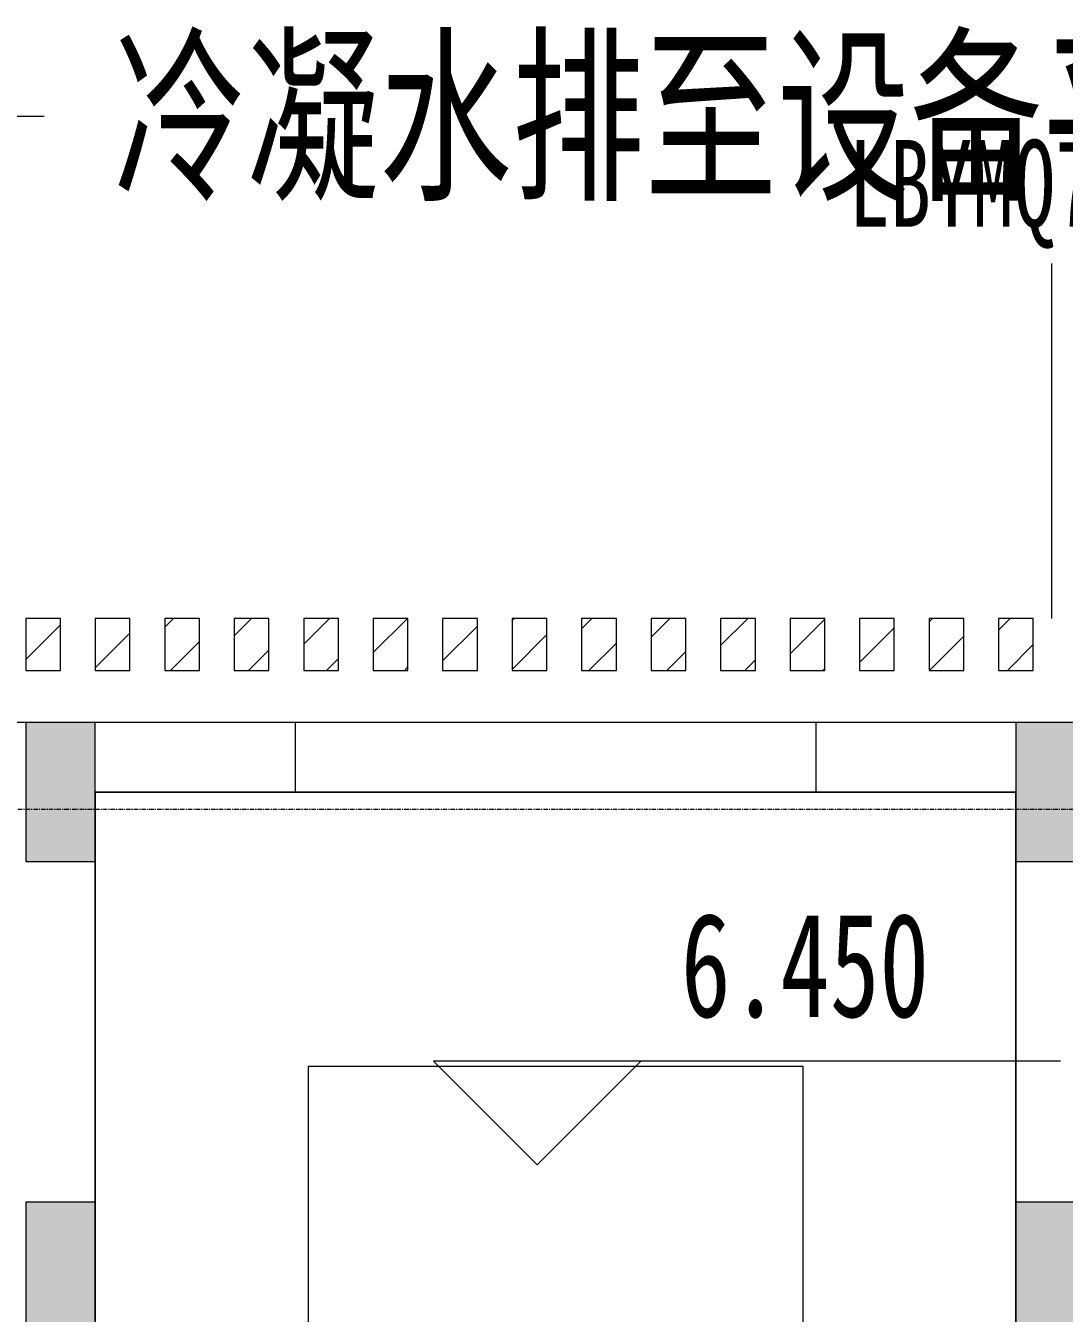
# Model space of a CAD drawing. Header units: millimetres. Extents: x 147619 to 200208, y -27981 to 8299.
# Drawn here: x 168050 to 171039, y -1450 to 2256 of the extents above; entities that cross this region are included whole.
import ezdxf

# ---------------------------------------------------------------- set-up
doc = ezdxf.new("R2010")
doc.units = ezdxf.units.MM
doc.linetypes.add('轴网线', pattern=[22.24, 12.7, -3.18, 3.18, -3.18])
doc.layers.add('0-1', color=7, linetype='Continuous', lineweight=5)
for name, color, linetype, lineweight, true_color in [('0-2', 7, 'Continuous', 5, 0x515151), ('A-DETL-GENF-1', 7, 'Continuous', 5, 0xe1e1e1), ('A-DETL-MEDM-1', 7, 'Continuous', 5, 0x515151), ('A-GLAZ-CWMG-1', 7, 'Continuous', 5, 0x515151), ('A-WALL-1', 7, 'Continuous', 5, 0x515151), ('A-WALL-IDEN-1', 7, 'Continuous', 5, 0x5151ff), ('A-WALL-IDEN-2', 7, 'Continuous', 5, 0x515151), ('G-ANNO-DIMS-1', 7, 'Continuous', 5, 0x515151), ('G-ANNO-DIMS-2', 7, 'Continuous', 5, 0x5151ff), ('G-ANNO-TEXT-2', 3, 'Continuous', 5, 0x00ff00), ('S-GRID-1', 7, '轴网线', 5, 0x5151ff), ('S-STRS-1', 7, 'Continuous', 5, 0x515151), ('S-STRS-ANNO-1', 7, 'Continuous', 5, 0x5151ff)]:
    doc.layers.add(name, color=color, linetype=linetype, lineweight=lineweight, true_color=true_color)
doc.styles.add('TJ_FangSong', font='', dxfattribs={"width": 0.7, "height": 400})
doc.styles.add('仿宋', font='', dxfattribs={"width": 0.7, "height": 300})
doc.styles.add('仿宋_4', font='', dxfattribs={"width": 0.7, "height": 250})
doc.styles.get('TJ_FangSong').set_extended_font_data('TJ_FangSong')
doc.styles.get('仿宋').set_extended_font_data('FangSong')
doc.styles.get('仿宋_4').set_extended_font_data('FangSong')

# ---------------------------------------------------------------- blocks, each defined once
blk = doc.blocks.new('矩形竖梃 - 100_100mm 木色铝方通-V156-10-003 三层空调通风平面图')
at = {"layer": 'A-GLAZ-CWMG-1'}
h = blk.add_hatch(dxfattribs=at)
h.set_pattern_fill('FP_138', color=256, style=0, pattern_type=2)
h.set_pattern_definition([(315, (-168100.01, 549.98), (70.71068, 70.71068), [])])
h.paths.add_polyline_path([(50, 150), (50, 0), (-50, 0), (-50, 150)], flags=0)
for p, q in [((-50, 150), (50, 150)), ((-50, 0), (-50, 150)), ((50, 150), (50, 0)), ((50, 0), (-50, 0))]:
    blk.add_line(p, q, dxfattribs=at)
blk = doc.blocks.new('矩形竖梃 - 100_100mm 木色铝方通-V157-10-003 三层空调通风平面图')
at = {"layer": 'A-GLAZ-CWMG-1'}
h = blk.add_hatch(dxfattribs=at)
h.set_pattern_fill('FP_139', color=256, style=0, pattern_type=2)
h.set_pattern_definition([(315, (-168300.01, 549.98), (70.71068, 70.71068), [])])
h.paths.add_polyline_path([(50, 150), (50, 0), (-50, 0), (-50, 150), (36.9, 150)], flags=0)
for p, q in [((-50, 150), (50, 150)), ((-50, 0), (-50, 150)), ((50, 150), (50, 0)), ((50, 0), (-50, 0))]:
    blk.add_line(p, q, dxfattribs=at)
blk = doc.blocks.new('矩形竖梃 - 100_100mm 木色铝方通-V158-10-003 三层空调通风平面图')
at = {"layer": 'A-GLAZ-CWMG-1'}
h = blk.add_hatch(dxfattribs=at)
h.set_pattern_fill('FP_140', color=256, style=0, pattern_type=2)
h.set_pattern_definition([(315, (-168500.01, 549.98), (70.71068, 70.71068), [])])
h.paths.add_polyline_path([(50, 150), (50, 0), (-50, 0), (-50, 150)], flags=0)
for p, q in [((-50, 150), (50, 150)), ((-50, 0), (-50, 150)), ((50, 150), (50, 0)), ((50, 0), (-50, 0))]:
    blk.add_line(p, q, dxfattribs=at)
blk = doc.blocks.new('矩形竖梃 - 100_100mm 木色铝方通-V159-10-003 三层空调通风平面图')
at = {"layer": 'A-GLAZ-CWMG-1'}
h = blk.add_hatch(dxfattribs=at)
h.set_pattern_fill('FP_141', color=256, style=0, pattern_type=2)
h.set_pattern_definition([(315, (-168700.01, 549.98), (70.71068, 70.71068), [])])
h.paths.add_polyline_path([(50, 150), (50, 0), (-50, 0), (-50, 150)], flags=0)
for p, q in [((-50, 150), (50, 150)), ((-50, 0), (-50, 150)), ((50, 150), (50, 0)), ((50, 0), (-50, 0))]:
    blk.add_line(p, q, dxfattribs=at)
blk = doc.blocks.new('矩形竖梃 - 100_100mm 木色铝方通-V160-10-003 三层空调通风平面图')
at = {"layer": 'A-GLAZ-CWMG-1'}
h = blk.add_hatch(dxfattribs=at)
h.set_pattern_fill('FP_142', color=256, style=0, pattern_type=2)
h.set_pattern_definition([(315, (-168900.01, 549.98), (70.71068, 70.71068), [])])
h.paths.add_polyline_path([(50, 150), (50, 0), (-50, 0), (-50, 150)], flags=0)
for p, q in [((-50, 150), (50, 150)), ((-50, 0), (-50, 150)), ((50, 150), (50, 0)), ((50, 0), (-50, 0))]:
    blk.add_line(p, q, dxfattribs=at)
blk = doc.blocks.new('矩形竖梃 - 100_100mm 木色铝方通-V161-10-003 三层空调通风平面图')
at = {"layer": 'A-GLAZ-CWMG-1'}
h = blk.add_hatch(dxfattribs=at)
h.set_pattern_fill('FP_143', color=256, style=0, pattern_type=2)
h.set_pattern_definition([(315, (-169100.01, 549.98), (70.71068, 70.71068), [])])
h.paths.add_polyline_path([(50, 150), (50, 0), (-50, 0), (-50, 150)], flags=0)
for p, q in [((-50, 150), (50, 150)), ((-50, 0), (-50, 150)), ((50, 150), (50, 0)), ((50, 0), (-50, 0))]:
    blk.add_line(p, q, dxfattribs=at)
blk = doc.blocks.new('矩形竖梃 - 100_100mm 木色铝方通-V162-10-003 三层空调通风平面图')
at = {"layer": 'A-GLAZ-CWMG-1'}
h = blk.add_hatch(dxfattribs=at)
h.set_pattern_fill('FP_144', color=256, style=0, pattern_type=2)
h.set_pattern_definition([(315, (-169300.01, 549.98), (70.71068, 70.71068), [])])
h.paths.add_polyline_path([(50, 150), (50, 0), (-50, 0), (-50, 150)], flags=0)
for p, q in [((-50, 150), (50, 150)), ((-50, 0), (-50, 150)), ((50, 150), (50, 0)), ((50, 0), (-50, 0))]:
    blk.add_line(p, q, dxfattribs=at)
blk = doc.blocks.new('矩形竖梃 - 100_100mm 木色铝方通-V163-10-003 三层空调通风平面图')
at = {"layer": 'A-GLAZ-CWMG-1'}
h = blk.add_hatch(dxfattribs=at)
h.set_pattern_fill('FP_145', color=256, style=0, pattern_type=2)
h.set_pattern_definition([(315, (-169500.01, 549.98), (70.71068, 70.71068), [])])
h.paths.add_polyline_path([(50, 150), (50, 0), (-50, 0), (-50, 150)], flags=0)
for p, q in [((-50, 150), (50, 150)), ((-50, 0), (-50, 150)), ((50, 150), (50, 0)), ((50, 0), (-50, 0))]:
    blk.add_line(p, q, dxfattribs=at)
blk = doc.blocks.new('矩形竖梃 - 100_100mm 木色铝方通-V164-10-003 三层空调通风平面图')
at = {"layer": 'A-GLAZ-CWMG-1'}
h = blk.add_hatch(dxfattribs=at)
h.set_pattern_fill('FP_146', color=256, style=0, pattern_type=2)
h.set_pattern_definition([(315, (-169700.01, 549.98), (70.71068, 70.71068), [])])
h.paths.add_polyline_path([(50, 150), (50, 0), (-50, 0), (-50, 150)], flags=0)
for p, q in [((-50, 150), (50, 150)), ((-50, 0), (-50, 150)), ((50, 150), (50, 0)), ((50, 0), (-50, 0))]:
    blk.add_line(p, q, dxfattribs=at)
blk = doc.blocks.new('矩形竖梃 - 100_100mm 木色铝方通-V165-10-003 三层空调通风平面图')
at = {"layer": 'A-GLAZ-CWMG-1'}
h = blk.add_hatch(dxfattribs=at)
h.set_pattern_fill('FP_147', color=256, style=0, pattern_type=2)
h.set_pattern_definition([(315, (-169900.01, 549.98), (70.71068, 70.71068), [])])
h.paths.add_polyline_path([(50, 150), (50, 0), (-50, 0), (-50, 150)], flags=0)
for p, q in [((-50, 150), (50, 150)), ((-50, 0), (-50, 150)), ((50, 150), (50, 0)), ((50, 0), (-50, 0))]:
    blk.add_line(p, q, dxfattribs=at)
blk = doc.blocks.new('矩形竖梃 - 100_100mm 木色铝方通-V166-10-003 三层空调通风平面图')
at = {"layer": 'A-GLAZ-CWMG-1'}
h = blk.add_hatch(dxfattribs=at)
h.set_pattern_fill('FP_148', color=256, style=0, pattern_type=2)
h.set_pattern_definition([(315, (-170100.01, 549.98), (70.71068, 70.71068), [])])
h.paths.add_polyline_path([(50, 150), (50, 0), (-50, 0), (-50, 150)], flags=0)
for p, q in [((-50, 150), (50, 150)), ((-50, 0), (-50, 150)), ((50, 150), (50, 0)), ((50, 0), (-50, 0))]:
    blk.add_line(p, q, dxfattribs=at)
blk = doc.blocks.new('矩形竖梃 - 100_100mm 木色铝方通-V167-10-003 三层空调通风平面图')
at = {"layer": 'A-GLAZ-CWMG-1'}
h = blk.add_hatch(dxfattribs=at)
h.set_pattern_fill('FP_149', color=256, style=0, pattern_type=2)
h.set_pattern_definition([(315, (-170300.01, 549.98), (70.71068, 70.71068), [])])
h.paths.add_polyline_path([(50, 150), (50, 0), (-50, 0), (-50, 150)], flags=0)
for p, q in [((-50, 150), (50, 150)), ((-50, 0), (-50, 150)), ((50, 150), (50, 0)), ((50, 0), (-50, 0))]:
    blk.add_line(p, q, dxfattribs=at)
blk = doc.blocks.new('矩形竖梃 - 100_100mm 木色铝方通-V168-10-003 三层空调通风平面图')
at = {"layer": 'A-GLAZ-CWMG-1'}
h = blk.add_hatch(dxfattribs=at)
h.set_pattern_fill('FP_150', color=256, style=0, pattern_type=2)
h.set_pattern_definition([(315, (-170500.01, 549.98), (70.71068, 70.71068), [])])
h.paths.add_polyline_path([(50, 150), (50, 0), (-50, 0), (-50, 150)], flags=0)
for p, q in [((-50, 150), (50, 150)), ((-50, 0), (-50, 150)), ((50, 150), (50, 0)), ((50, 0), (-50, 0))]:
    blk.add_line(p, q, dxfattribs=at)
blk = doc.blocks.new('矩形竖梃 - 100_100mm 木色铝方通-V169-10-003 三层空调通风平面图')
at = {"layer": 'A-GLAZ-CWMG-1'}
h = blk.add_hatch(dxfattribs=at)
h.set_pattern_fill('FP_151', color=256, style=0, pattern_type=2)
h.set_pattern_definition([(315, (-170700.01, 549.98), (70.71068, 70.71068), [])])
h.paths.add_polyline_path([(50, 150), (50, 0), (-50, 0), (-50, 150)], flags=0)
for p, q in [((-50, 150), (50, 150)), ((-50, 0), (-50, 150)), ((50, 150), (50, 0)), ((50, 0), (-50, 0))]:
    blk.add_line(p, q, dxfattribs=at)
blk = doc.blocks.new('矩形竖梃 - 100_100mm 木色铝方通-V170-10-003 三层空调通风平面图')
at = {"layer": 'A-GLAZ-CWMG-1'}
h = blk.add_hatch(dxfattribs=at)
h.set_pattern_fill('FP_152', color=256, style=0, pattern_type=2)
h.set_pattern_definition([(315, (-170900.01, 549.98), (70.71068, 70.71068), [])])
h.paths.add_polyline_path([(50, 150), (50, 0), (-50, 0), (-50, 150)], flags=0)
for p, q in [((-50, 150), (50, 150)), ((-50, 0), (-50, 150)), ((50, 150), (50, 0)), ((50, 0), (-50, 0))]:
    blk.add_line(p, q, dxfattribs=at)
blk = doc.blocks.new('高程点 - 相对高程点-103621-10-003 三层空调通风平面图')
at = {"layer": 'G-ANNO-DIMS-2'}
for p, q in [((15.062, 2.987), (-2.987, 2.987)), ((0, 0), (-2.987, 2.987)), ((0, 0), (2.987, 2.987))]:
    blk.add_line(p, q, dxfattribs=at)
blk = doc.blocks.new('YXQH_AR_B9-20_rvt-1-10-003 三层空调通风平面图')
at = {"layer": 'A-DETL-GENF-1'}
h = blk.add_hatch(color=256, dxfattribs=at)
h.paths.add_polyline_path([(182450, -17650), (182950, -17650), (182950, -17150), (182450, -17150)], flags=0)
h.paths.add_polyline_path([(165465.9, -17650), (165600, -17650), (165600, -17050), (165000, -17050), (165000, -17650), (165200, -17650)], flags=0)
h.paths.add_polyline_path([(159500, -17650), (159500, -17200), (159050, -17200), (159050, -17525), (159056, -17525), (159056, -17575), (159050, -17575), (159050, -17650), (159250, -17650)], flags=0)
h.paths.add_polyline_path([(174300, -17650), (174300, -17050), (173700, -17050), (173700, -17650), (174078.7, -17650)], flags=0)
h.paths.add_polyline_path([(170970.6, -9250), (171250, -9250), (171250, -8750), (170750, -8750), (170750, -9250), (170900, -9250)], flags=0)
h.paths.add_polyline_path([(176800, -9050), (176800, -8500), (176300, -8500), (176300, -9050), (176600, -9050)], flags=0)
h.paths.add_polyline_path([(165000, -9000), (165500, -9000), (165500, -8500), (165000, -8500)], flags=0)
h.paths.add_polyline_path([(182691.5, -8950), (182950, -8950), (182950, -8450), (182450, -8450), (182450, -8950)], flags=0)
h.paths.add_polyline_path([(156425, -8950), (156425, -8946), (156475, -8946), (156475, -8950), (156850, -8950), (156850, -8450), (156350, -8450), (156350, -8950)], flags=0)
h.paths.add_polyline_path([(182791.4, -7000), (182950, -7000), (182950, -6500), (182550, -6500.7), (182550, -7000), (182750, -7000)], flags=0)
h.paths.add_polyline_path([(168050, -1530), (168250, -1530), (168250, -1130), (168050, -1130), (168050, -1450)], flags=0)
h.paths.add_polyline_path([(170900, -1530), (171100, -1530), (171100, -1130), (170900, -1130)], flags=0)
h.paths.add_polyline_path([(173750, -1530), (173950, -1530), (173950, -1130), (173750, -1130), (173750, -1450)], flags=0)
h.paths.add_polyline_path([(176400, -350), (176800, -350), (176800, 250), (176200, 250), (176200, -350), (176231.9, -350)], flags=0)
h.paths.add_polyline_path([(165400, -250), (165500, -250), (165500, 250), (165000, 250), (165000, -250), (165240, -250)], flags=0)
h.paths.add_polyline_path([(156408.8, -250), (156850, -250), (156850, 250), (156350, 250), (156350, -250)], flags=0)
h.paths.add_polyline_path([(171093.6, -150), (171100, -150), (171100, 250), (170900, 250), (170900, -150)], flags=0)
h.paths.add_polyline_path([(173750, -150), (173950, -150), (173950, 250), (173750, 250), (173750, 50)], flags=0)
h.paths.add_polyline_path([(168226.5, -150), (168250, -150), (168250, 250), (168050, 250), (168050, -150), (168223.3, -150)], flags=0)
at = {"layer": 'A-DETL-MEDM-1'}
for p, q in [((168250, 250), (168050, 250)), ((168050, 250), (168050, -150)), ((168250, 50), (168250, 250)), ((171100, 250), (170900, 250)), ((170900, 250), (170900, 50)), ((168050, -150), (168250, -150)), ((170900, -150), (171100, -150)), ((168250, -1130), (168050, -1130)), ((168050, -1130), (168050, -1450)), ((171100, -1130), (170900, -1130)), ((168050, -1450), (168050, -1530))]:
    blk.add_line(p, q, dxfattribs=at)
at = {"layer": 'A-WALL-1'}
for p, q in [((174650, 250), (167350, 250)), ((168825, 250), (167350, 250)), ((170325, 250), (168825, 250)), ((168825, 250), (168825, 50)), ((168825, 250), (168825, 50)), ((171675, 250), (170325, 250)), ((170325, 50), (170325, 250)), ((170325, 50), (170325, 250)), ((168250, -1530), (168250, 50)), ((168250, 50), (170900, 50)), ((170900, 50), (170900, -6150))]:
    blk.add_line(p, q, dxfattribs=at)
at = {"layer": 'A-WALL-IDEN-1'}
blk.add_line((171003.7, 550), (171003.7, 1571.3), dxfattribs=at)
at = {"layer": 'G-ANNO-DIMS-1'}
blk.add_line((169522, -1023), (169522, -1023), dxfattribs=at)
blk.add_line((169522, -1023), (169522, -1023), dxfattribs=at)
at = {"layer": 'S-GRID-1'}
blk.add_line((199020.5, 0), (148552.6, 0), dxfattribs=at)
at = {"layer": 'S-STRS-1'}
for p, q in [((168250, 50), (168250, -1530)), ((170900, 50), (168250, 50)), ((170900, -1530), (170900, 50))]:
    blk.add_line(p, q, dxfattribs=at)
at = {"layer": 'S-STRS-ANNO-1'}
for p, q in [((168862.5, -740), (168862.5, -1530)), ((170287.5, -740), (168862.5, -740)), ((170287.5, -1530), (170287.5, -740))]:
    blk.add_line(p, q, dxfattribs=at)
at = {"layer": '0-2', "extrusion": (0, 0, -1), "rotation": 180}
for name, p in [('矩形竖梃 - 100_100mm 木色铝方通-V156-10-003 三层空调通风平面图', (-168100, 550)), ('矩形竖梃 - 100_100mm 木色铝方通-V157-10-003 三层空调通风平面图', (-168300, 550)), ('矩形竖梃 - 100_100mm 木色铝方通-V158-10-003 三层空调通风平面图', (-168500, 550)), ('矩形竖梃 - 100_100mm 木色铝方通-V159-10-003 三层空调通风平面图', (-168700, 550)), ('矩形竖梃 - 100_100mm 木色铝方通-V160-10-003 三层空调通风平面图', (-168900, 550)), ('矩形竖梃 - 100_100mm 木色铝方通-V161-10-003 三层空调通风平面图', (-169100, 550)), ('矩形竖梃 - 100_100mm 木色铝方通-V162-10-003 三层空调通风平面图', (-169300, 550)), ('矩形竖梃 - 100_100mm 木色铝方通-V163-10-003 三层空调通风平面图', (-169500, 550)), ('矩形竖梃 - 100_100mm 木色铝方通-V164-10-003 三层空调通风平面图', (-169700, 550)), ('矩形竖梃 - 100_100mm 木色铝方通-V165-10-003 三层空调通风平面图', (-169900, 550)), ('矩形竖梃 - 100_100mm 木色铝方通-V166-10-003 三层空调通风平面图', (-170100, 550)), ('矩形竖梃 - 100_100mm 木色铝方通-V167-10-003 三层空调通风平面图', (-170300, 550)), ('矩形竖梃 - 100_100mm 木色铝方通-V168-10-003 三层空调通风平面图', (-170500, 550)), ('矩形竖梃 - 100_100mm 木色铝方通-V169-10-003 三层空调通风平面图', (-170700, 550)), ('矩形竖梃 - 100_100mm 木色铝方通-V170-10-003 三层空调通风平面图', (-170900, 550))]:
    blk.add_blockref(name, p, dxfattribs=at)
at = {"layer": '0-2', "xscale": 99.99999999999993, "yscale": 99.99999999999993, "zscale": 99.99999999999993}
blk.add_blockref('高程点 - 相对高程点-103621-10-003 三层空调通风平面图', (169522, -1023), dxfattribs=at)
at = {"layer": 'A-WALL-IDEN-2', "insert": (170417.8, 1926.9), "char_height": 250, "width": 1414.177, "attachment_point": 1, "style": '仿宋_4'}
blk.add_mtext('LBYMQ7299', dxfattribs=at)
at = {"layer": 'G-ANNO-DIMS-1', "insert": (169935.8, -297.3), "char_height": 300, "width": 926.913, "attachment_point": 1, "line_spacing_factor": 0.898273, "style": '仿宋'}
blk.add_mtext('6.450', dxfattribs=at)

msp = doc.modelspace()

# ---------------------------------------------------------------- linework, layer by layer
at = {"layer": 'G-ANNO-TEXT-2'}
msp.add_line((167252.3, 1995.2), (168103.3, 1995.2), dxfattribs=at)

# ---------------------------------------------------------------- block references
at = {"layer": '0-1'}
msp.add_blockref('YXQH_AR_B9-20_rvt-1-10-003 三层空调通风平面图', (0, 0), dxfattribs=at)

# ---------------------------------------------------------------- texts
at = {"layer": 'G-ANNO-TEXT-2', "insert": (168303.3, 2195.2), "char_height": 400, "width": 5123.585, "attachment_point": 1, "style": 'TJ_FangSong'}
msp.add_mtext('冷凝水排至设备平台地漏', dxfattribs=at)

doc.saveas('drawing.dxf')
